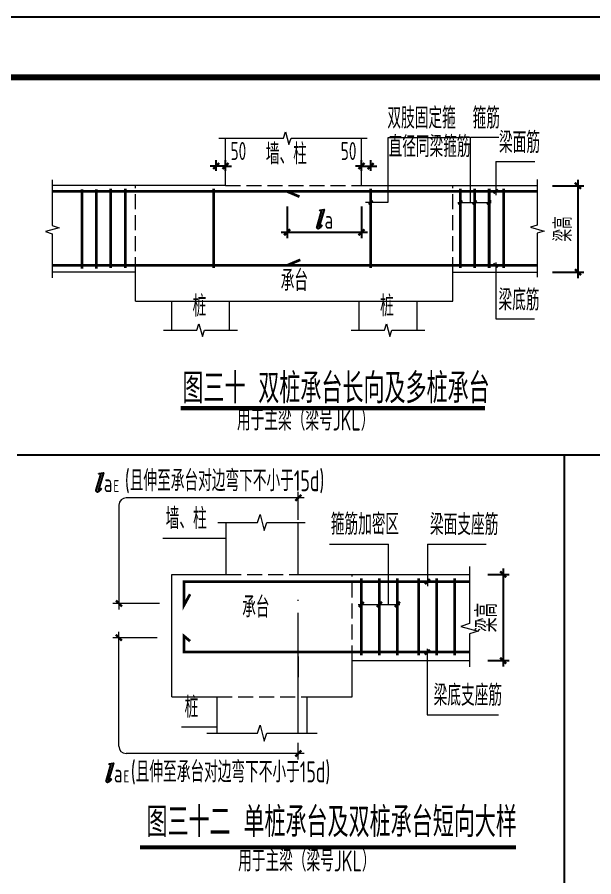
# Model space of a CAD drawing. Extents: x -129922 to 1190196, y -520662 to 139923.
# Drawn here: x -13499 to -3904, y -205420 to -191110 of the extents above; entities that cross this region are included whole.
import ezdxf
from ezdxf.enums import TextEntityAlignment as Align

# ---------------------------------------------------------------- set-up
doc = ezdxf.new("R2010")
doc.units = 0
doc.header["$LTSCALE"] = 1000
doc.header["$MEASUREMENT"] = 0
doc.linetypes.add('DASH', pattern=[0.35, 0.25, -0.1])
doc.linetypes.add('DOTE', pattern=[2.42, 2, -0.2, 0.02, -0.2])
doc.layers.add('$AUDIT_BAD_LAYER3', color=7, linetype='Continuous')
doc.layers.add('Y-云图图框', color=7, linetype='Continuous')
for name, color, linetype, lineweight in [('S-基础-DIM', 3, 'Continuous', 20), ('S-墙柱-REIN', 1, 'Continuous', 20), ('S-大样-实线', 2, 'Continuous', 20), ('S-板-BEAM', 4, 'DASH', 20), ('S-轴网-轴线', 1, 'DOTE', 9), ('S-通用-TEXT', 7, 'Continuous', 20), ('S-通用-THIN', 7, 'Continuous', 20)]:
    doc.layers.add(name, color=color, linetype=linetype, lineweight=lineweight)
doc.styles.add('_YT_Name', font='', dxfattribs={"width": 0.8})
doc.styles.add('_YT_Sign_Text', font='ros.shx', dxfattribs={"width": 0.8, "bigfont": 'hztxt.shx'})
doc.styles.get("Standard").update_dxf_attribs({"font": 'gbenor.shx', "bigfont": 'gbcbig.shx'})
doc.styles.add('TSSD_Dimension', font='tssdeng.shx', dxfattribs={"width": 0.7, "bigfont": 'HZTXT.SHX'})
doc.styles.add('TSSD_Rein', font='tssdeng.shx', dxfattribs={"width": 0.7, "bigfont": 'hztxt.shx'})
doc.styles.add('TSSD_Rein_300(数字)', font='Tssdeng.shx', dxfattribs={"width": 0.65, "height": 300, "bigfont": 'hztxt.shx'})
doc.styles.add('TSSD_Rein_350（文字）', font='Tssdeng.shx', dxfattribs={"width": 0.65, "height": 350, "bigfont": 'hztxt.shx'})
doc.styles.get('_YT_Name').set_extended_font_data('SimHei')
doc.dimstyles.new('TSSD_20_100', dxfattribs={"dimtxt": 250, "dimasz": 100, "dimexe": 100, "dimexo": 250, "dimgap": 100, "dimtad": 1, "dimdec": 0, "dimlfac": 0.2, "dimzin": 0, "dimdsep": 46, "dimtxsty": 'TSSD_Dimension', "dimblk": 'ARCHTICK', "dimcen": 0, "dimdle": 100, "dimclrt": 7, "dimadec": 0, "dimazin": 0, "dimtfac": 1, "dimtdec": 0, "dimtix": 1, "dimtmove": 2, "dimatfit": 3, "dimfxl": 0, "dimtolj": 1, "dimtzin": 0, "dimarcsym": 0})

# ---------------------------------------------------------------- blocks, each defined once
blk = doc.blocks.new('ECMCTK_A1_横_单行图名--0')
at = {"color": 4}
blk.add_lwpolyline([(0, 0), (841, 0), (841, 594), (0, 594)], close=True, dxfattribs=at)
at = {"const_width": 1}
blk.add_lwpolyline([(25, 10), (831, 10), (831, 584), (25, 584)], close=True, dxfattribs=at)
at = {"color": 80, "flags": 3}
for tag, height, p in [('YTHQINS', 3, (34.31, 585.5)), ('ECMCKEY', 3, (292.07, 288.23)), ('YTTQINS', 5.62, (848.03, 12.81)), ('YTFRAME', 3, (652.76, 5.84)), ('YTBARCODE_T1', 3, (749.78, 5.95))]:
    blk.add_attdef(tag, text='', height=height, dxfattribs=at).set_placement(p, align=Align.MIDDLE_CENTER)
for tag, height, style, width, p in [('证书编号', 4, '_YT_Sign_Text', 0.8, (708.87, 43.81)), ('审查批准号', 4, '_YT_Sign_Text', 0.8, (761.06, 43.81)), ('工程号', 4, '_YT_Sign_Text', 0.5, (804.08, 44.12)), ('设计单位', 6, '_YT_Name', 0.8, (623.75, 38.6)), ('建设单位', 4, '_YT_Sign_Text', 0.8, (734.96, 36.11)), ('阶段', 4, '_YT_Sign_Text', 0.8, (804.08, 35.81)), ('项目号', 4, '_YT_Sign_Text', 0.5, (822.08, 33.72)), ('项目名称', 4, '_YT_Sign_Text', 0.8, (734.96, 28.11)), ('专业', 4, '_YT_Sign_Text', 0.8, (804.08, 27.31)), ('图纸编号', 4, '_YT_Sign_Text', 0.5, (803.93, 19.36)), ('图纸名称', 4.5, '_YT_Name', 0.8, (735.39, 15.06)), ('版本号', 4, '_YT_Sign_Text', 0.8, (822.08, 13)), ('出图比例', 4.2, '_YT_Sign_Text', 0.8, (681.82, 11.78)), ('日期', 4, '_YT_Sign_Text', 0.5, (803.88, 12.13))]:
    blk.add_attdef(tag, text='', height=height, dxfattribs=dict(style=style, width=width)).set_placement(p, align=Align.CENTER)
at = {"style": '_YT_Sign_Text', "width": 0.8, "flags": 3}
for tag, p, height in [('{审定人}', (605.87, 26.45), 6.24), ('{校对人}', (658.35, 26.53), 6.24), ('[审定人]', (590.95, 27.81), 4.1), ('[校对人]', (642.23, 27.82), 4.1), ('{审核人}', (606.98, 18.44), 6.24), ('[设计人]', (642.47, 20.21), 4.1), ('{设计人}', (658.48, 18.54), 6.24), ('[审核人]', (591.01, 19.76), 4.1), ('{项目负责人}', (608.28, 10.72), 6.24), ('{专业负责人}', (658.58, 10.36), 6.24), ('[项目负责人]', (590.78, 12.01), 4.1), ('[专业负责人]', (642.74, 11.77), 4.1)]:
    blk.add_attdef(tag, p, '', height=height, dxfattribs=at)
at = {"color": 80, "flags": 3}
for tag, p in [('YTQRCODE', (551.04, 11.91)), ('YTBZSIT', (25, 10)), ('EXT_TK_LEFT', (25, 10))]:
    blk.add_attdef(tag, p, '', height=3, dxfattribs=at)
blk = doc.blocks.new('_ArchTick')
at = {"color": 0, "linetype": 'ByBlock', "const_width": 0.4}
blk.add_lwpolyline([(-0.5, -0.5), (0.5, 0.5)], dxfattribs=at)
blk = doc.blocks.new('*D917')
at = {"layer": '$AUDIT_BAD_LAYER3', "color": 0, "lineweight": -2, "transparency": 16777216}
for p, q in [((289153, 263602), (289153, 261962)), ((288727, 263502), (289253, 263502)), ((288727, 262062), (289253, 262062))]:
    blk.add_line(p, q, dxfattribs=at)
at = {"layer": 'Defpoints', "color": 0, "transparency": 16777216}
for p in [(288477, 263502), (288477, 262062), (289153, 262062)]:
    blk.add_point(p, dxfattribs=at)
at = {"layer": '$AUDIT_BAD_LAYER3', "color": 0, "lineweight": -2, "transparency": 16777216, "xscale": 100, "yscale": 100, "zscale": 100}
for p, rotation in [((289153, 263502), 90), ((289153, 262062), 270)]:
    blk.add_blockref('_ArchTick', p, dxfattribs=dict(at, rotation=rotation))
at = {"layer": '$AUDIT_BAD_LAYER3', "color": 7, "transparency": 16777216, "insert": (288903, 262782), "char_height": 300, "attachment_point": 5, "rotation": 90, "style": 'TSSD_Dimension'}
blk.add_mtext('\\A1;梁高', dxfattribs=at)
blk = doc.blocks.new('*D918')
at = {"layer": '$AUDIT_BAD_LAYER3', "color": 0, "lineweight": -2, "ltscale": 800, "transparency": 16777216}
for p, q in [((285551, 263752), (285551, 263929)), ((285704, 263752), (285704, 263929)), ((285551, 263829), (285451, 263829)), ((285551, 263829), (285704, 263829)), ((285704, 263829), (285804, 263829))]:
    blk.add_line(p, q, dxfattribs=at)
at = {"layer": 'Defpoints', "color": 0, "ltscale": 800, "transparency": 16777216}
for p in [(285704, 263829), (285551, 263502), (285704, 263502)]:
    blk.add_point(p, dxfattribs=at)
at = {"layer": '$AUDIT_BAD_LAYER3', "color": 0, "lineweight": -2, "ltscale": 800, "transparency": 16777216, "xscale": 100, "yscale": 100, "zscale": 100}
blk.add_blockref('_ArchTick', (285551, 263829), dxfattribs=at)
at = {"layer": '$AUDIT_BAD_LAYER3', "color": 0, "lineweight": -2, "ltscale": 800, "transparency": 16777216, "xscale": 100, "yscale": 100, "zscale": 100, "rotation": 180}
blk.add_blockref('_ArchTick', (285704, 263829), dxfattribs=at)
at = {"layer": '$AUDIT_BAD_LAYER3', "color": 7, "ltscale": 800, "transparency": 16777216, "insert": (285336, 264079), "char_height": 300, "attachment_point": 5, "style": 'TSSD_Rein_300(数字)'}
blk.add_mtext('\\A1;50', dxfattribs=at)
blk = doc.blocks.new('*D919')
at = {"layer": '$AUDIT_BAD_LAYER3', "color": 0, "lineweight": -2, "ltscale": 800, "transparency": 16777216}
for p, q in [((283133, 263752), (283133, 263929)), ((283287, 263752), (283287, 263929)), ((283133, 263829), (283033, 263829)), ((283287, 263829), (283133, 263829)), ((283287, 263829), (283387, 263829))]:
    blk.add_line(p, q, dxfattribs=at)
at = {"layer": 'Defpoints', "color": 0, "ltscale": 800, "transparency": 16777216}
for p in [(283133, 263829), (283133, 263502), (283287, 263502)]:
    blk.add_point(p, dxfattribs=at)
at = {"layer": '$AUDIT_BAD_LAYER3', "color": 0, "lineweight": -2, "ltscale": 800, "transparency": 16777216, "xscale": 100, "yscale": 100, "zscale": 100}
blk.add_blockref('_ArchTick', (283133, 263829), dxfattribs=at)
at = {"layer": '$AUDIT_BAD_LAYER3', "color": 0, "lineweight": -2, "ltscale": 800, "transparency": 16777216, "xscale": 100, "yscale": 100, "zscale": 100, "rotation": 180}
blk.add_blockref('_ArchTick', (283287, 263829), dxfattribs=at)
at = {"layer": '$AUDIT_BAD_LAYER3', "color": 7, "ltscale": 800, "transparency": 16777216, "insert": (283502, 264079), "char_height": 300, "attachment_point": 5, "style": 'TSSD_Rein_300(数字)'}
blk.add_mtext('\\A1;50', dxfattribs=at)
blk = doc.blocks.new('*D920')
at = {"layer": '$AUDIT_BAD_LAYER3', "color": 0, "lineweight": -2, "ltscale": 800, "transparency": 16777216}
for p, q in [((284312, 263156), (284312, 262626)), ((285551, 263156), (285551, 262626)), ((284212, 262726), (285651, 262726))]:
    blk.add_line(p, q, dxfattribs=at)
at = {"layer": 'Defpoints', "color": 0, "ltscale": 800, "transparency": 16777216}
for p in [(284312, 263406), (285551, 263406), (285551, 262726)]:
    blk.add_point(p, dxfattribs=at)
at = {"layer": '$AUDIT_BAD_LAYER3', "color": 0, "lineweight": -2, "ltscale": 800, "transparency": 16777216, "xscale": 100, "yscale": 100, "zscale": 100, "rotation": 180}
blk.add_blockref('_ArchTick', (284312, 262726), dxfattribs=at)
at = {"layer": '$AUDIT_BAD_LAYER3', "color": 0, "lineweight": -2, "ltscale": 800, "transparency": 16777216, "xscale": 100, "yscale": 100, "zscale": 100}
blk.add_blockref('_ArchTick', (285551, 262726), dxfattribs=at)
blk = doc.blocks.new('L')
blk.add_hatch(color=256).paths.add_polyline_path([(729, 1457), (517, 1424), (520, 1401), (546, 1406), (559, 1406), (573, 1406), (589, 1401), (606, 1393), (610, 1377), (608, 1358), (402, 654), (396, 630), (402, 603), (409, 589), (425, 574), (450, 570), (481, 576), (511, 593), (538, 613), (563, 638), (581, 656), (600, 683), (620, 708), (604, 732), (591, 716), (579, 697), (563, 675), (542, 652), (524, 640), (509, 640), (499, 652), (499, 671), (503, 689)])
blk.add_lwpolyline([(517, 1424), (729, 1457), (503, 689), (499, 671), (499, 652), (509, 640), (524, 640), (542, 652), (563, 675), (579, 697), (591, 716), (604, 732), (620, 708), (600, 683), (581, 656), (563, 638), (538, 613), (511, 593), (481, 576), (450, 570), (425, 574), (409, 589), (402, 603), (396, 630), (402, 654), (608, 1358), (610, 1377), (606, 1393), (589, 1401), (573, 1406), (559, 1406), (546, 1406), (520, 1401), (517, 1424)])
blk = doc.blocks.new('La')
at = {"xscale": 0.362879999956931, "yscale": 0.362879999956931, "zscale": 0.362879999956931, "rotation": 4.997341366769868e-08}
blk.add_blockref('L', (55755, 21072), dxfattribs=at)
at = {"style": 'TSSD_Rein', "width": 0.7}
blk.add_text('a', height=300, rotation=0, dxfattribs=at).set_placement((56095, 21278), align=Align.CENTER)
blk = doc.blocks.new('*D901')
at = {"layer": '$AUDIT_BAD_LAYER3', "color": 0, "lineweight": -2, "transparency": 16777216}
for p, q in [((297337, 292487), (297337, 290851)), ((297080, 292387), (297437, 292387)), ((297080, 290951), (297437, 290951))]:
    blk.add_line(p, q, dxfattribs=at)
at = {"layer": 'Defpoints', "color": 0, "transparency": 16777216}
for p in [(296830, 292387), (296830, 290951), (297337, 290951)]:
    blk.add_point(p, dxfattribs=at)
at = {"layer": '$AUDIT_BAD_LAYER3', "color": 0, "lineweight": -2, "transparency": 16777216, "xscale": 100, "yscale": 100, "zscale": 100}
for p, rotation in [((297337, 292387), 90), ((297337, 290951), 270)]:
    blk.add_blockref('_ArchTick', p, dxfattribs=dict(at, rotation=rotation))
at = {"layer": '$AUDIT_BAD_LAYER3', "color": 7, "transparency": 16777216, "insert": (297062, 291669), "char_height": 350, "attachment_point": 5, "rotation": 90, "style": 'TSSD_Dimension'}
blk.add_mtext('\\A1;梁高', dxfattribs=at)
blk = doc.blocks.new('LaE')
at = {"xscale": 0.362879999956931, "yscale": 0.362879999956931, "zscale": 0.362879999956931, "rotation": 4.997341366769869e-08}
blk.add_blockref('L', (79553, 21072), dxfattribs=at)
at = {"style": 'TSSD_Rein', "width": 0.7}
for s, height, p in [('a', 300, (79894, 21278)), ('E', 200, (80031, 21278))]:
    blk.add_text(s, height=height, rotation=0, dxfattribs=at).set_placement(p, align=Align.CENTER)
blk = doc.blocks.new('dfghhj')
at = {"layer": 'S-墙柱-REIN', "linetype": 'DASH', "lineweight": 13, "const_width": 45}
for points in [[(280898.3, 263442.4), (280898.3, 262122.4)], [(281138.3, 263442.4), (281138.3, 262122.4)], [(281378.3, 263450.9), (281378.3, 262130.9)], [(281619.2, 263450.9), (281619.2, 262130.9)], [(283092.1, 263450.9), (283092.1, 262130.9)], [(284312.1, 263406.4), (280406.2, 263406.4)], [(284312.1, 262175.4), (280406.2, 262175.4)]]:
    blk.add_lwpolyline(points, dxfattribs=at)
at = {"layer": 'S-墙柱-REIN', "const_width": 45}
for points in [[(285703.8, 263450.9), (285703.8, 262130.9)], [(287195, 263450.9), (287195, 262130.9)], [(287435, 263450.9), (287435, 262130.9)], [(287675, 263450.9), (287675, 262130.9)], [(287916, 263450.9), (287916, 262130.9)], [(288476.5, 263406.4), (284312.1, 263406.4), (284519, 263318.8)], [(288476.5, 262175.4), (284312.1, 262175.4), (284533.2, 262268.2)]]:
    blk.add_lwpolyline(points, dxfattribs=at)
at = {"layer": 'S-大样-实线', "ltscale": 800}
for p, q in [((283286.9, 263502.4), (283286.9, 264294.6)), ((285551.1, 263502.4), (285551.1, 264294.6)), ((283286.9, 263502.4), (280406.2, 263502.4)), ((285551.1, 263502.4), (288476.5, 263502.4)), ((281792.2, 262062.4), (280406.2, 262062.4)), ((281792.2, 261582.4), (281792.2, 262062.4)), ((287072.5, 262062.4), (288476.5, 262062.4)), ((287072.5, 261582.4), (287072.5, 262062.4)), ((281792.2, 261582.4), (287072.5, 261582.4)), ((282394.4, 261097.4), (282394.4, 261582.4)), ((283354.4, 261097.4), (283354.4, 261582.4)), ((285514.7, 261097.4), (285514.7, 261582.4)), ((286474.7, 261097.4), (286474.7, 261582.4))]:
    blk.add_line(p, q, dxfattribs=at)
at = {"layer": 'S-板-BEAM', "lineweight": 13}
for p, q in [((281792.2, 262062.4), (281792.2, 263502.4)), ((283286.9, 263502.4), (285551.1, 263502.4)), ((287072.5, 262062.4), (287072.5, 263502.4))]:
    blk.add_line(p, q, dxfattribs=at)
at = {"layer": 'S-通用-TEXT'}
for p, q in [((285995.2, 263227.1), (285995.2, 264301.8)), ((285995.2, 264301.8), (287229.8, 264301.8)), ((287364.3, 263222.4), (287364.3, 264311.6)), ((287364.3, 264311.6), (287836.1, 264311.6)), ((287785.4, 263904.8), (288435.7, 263904.8)), ((287785.4, 263904.8), (287785.4, 263344.3)), ((285614.8, 263227.1), (285995.2, 263227.1)), ((287152, 263222.4), (287706.8, 263222.4)), ((287783.5, 262220.7), (287783.5, 261283.1)), ((287783.5, 261283.1), (288427.7, 261283.1))]:
    blk.add_line(p, q, dxfattribs=at)
at = {"layer": 'S-通用-TEXT', "const_width": 32}
for points in [[(287819.4, 263440.3), (287751.5, 263372.5)], [(285737.8, 263256.3), (285669.9, 263188.4)], [(287228.9, 263256.3), (287161, 263188.4)], [(287468.9, 263256.3), (287401, 263188.4)], [(287708.9, 263256.3), (287641, 263188.4)], [(287749.6, 262209.3), (287817.5, 262141.4)]]:
    blk.add_lwpolyline(points, dxfattribs=at)
at = {"layer": 'S-通用-TEXT', "color": 3, "const_width": 70}
blk.add_lwpolyline([(282542.1, 259798.6), (287608.6, 259798.6)], dxfattribs=at)
at = {"layer": 'S-通用-THIN', "ltscale": 0.05}
for points in [[(283174.7, 264294.6), (284253.1, 264294.6), (284286.8, 264400.2), (284344.2, 264189), (284377.9, 264294.6), (285643.1, 264294.6)], [(280406.2, 263597.9), (280406.2, 262839), (280522.3, 262802.1), (280290, 262738.7), (280406.2, 262701.7), (280406.2, 261970.6)], [(288476.5, 263606.4), (288476.5, 262847.5), (288360.4, 262810.6), (288592.7, 262747.2), (288476.5, 262710.2), (288476.5, 261979.1)], [(282257.1, 261097.4), (282812, 261097.4), (282845.7, 261203), (282903.1, 260991.8), (282936.8, 261097.4), (283486.7, 261097.4)], [(285377.4, 261097.4), (285932.3, 261097.4), (285966, 261203), (286023.4, 260991.8), (286057.1, 261097.4), (286607, 261097.4)]]:
    blk.add_lwpolyline(points, dxfattribs=at)
blk.add_blockref('La', (228911.1, 241507.3))
at = {"layer": 'S-通用-TEXT', "style": 'TSSD_Rein_350（文字）', "width": 0.65}
for s, p in [('双肢固定箍', (285981.8, 264348.1)), ('箍筋', (287399.5, 264348.1)), ('直径同梁箍筋', (286001, 263872.7)), ('梁面筋', (287838.9, 263941.3)), ('墙、柱', (283958.8, 263750.7)), ('承台', (284206.1, 261644.2)), ('梁底筋', (287830.8, 261319.5)), ('桩', (282739.6, 261218.5)), ('桩', (285860.1, 261219.2)), ('用于主梁（梁号JKL）', (283479.7, 259321.8))]:
    blk.add_text(s, height=350, dxfattribs=at).set_placement(p, align=Align.BOTTOM_LEFT)
at = {"layer": 'S-通用-TEXT', "style": 'TSSD_Rein', "width": 0.7}
blk.add_text('图三十 双桩承台长向及多桩承台', height=500, dxfattribs=at).set_placement((282571, 259880.3))
at = {"layer": 'S-基础-DIM', "ltscale": 800}
dim = blk.add_linear_dim(base=(283133.5, 263829), p1=(283286.9, 263502.4), p2=(283133.5, 263502.4), angle=180, text='50', dimstyle='TSSD_20_100', override={"dimtxt": 300, "dimtxsty": 'TSSD_Rein_300(数字)'}, dxfattribs=at)
dim.commit()
dim.dimension.update_dxf_attribs({"geometry": '*D919', "text_midpoint": (283501.6, 264079), "dimtype": 128})
dim = blk.add_linear_dim(base=(285704.5, 263829), p1=(285551.1, 263502.4), p2=(285704.5, 263502.4), text='50', dimstyle='TSSD_20_100', override={"dimtxt": 300, "dimtxsty": 'TSSD_Rein_300(数字)'}, dxfattribs=at)
dim.commit()
dim.dimension.update_dxf_attribs({"geometry": '*D918', "text_midpoint": (285336.4, 264079), "dimtype": 128})
at = {"layer": 'S-基础-DIM'}
dim = blk.add_linear_dim(base=(289153.4, 262062.4), p1=(288476.5, 263502.4), p2=(288476.5, 262062.4), angle=270, text='梁高', dimstyle='TSSD_20_100', dxfattribs=at)
dim.commit()
dim.dimension.update_dxf_attribs({"geometry": '*D917', "text_midpoint": (288903.4, 262782.4)})
at = {"layer": 'S-基础-DIM', "ltscale": 800}
dim = blk.add_linear_dim(base=(285551.1, 262725.7), p1=(284312.1, 263406.4), p2=(285551.1, 263406.4), text=' ', dimstyle='TSSD_20_100', dxfattribs=at)
dim.commit()
dim.dimension.update_dxf_attribs({"geometry": '*D920', "text_midpoint": (284931.6, 262725.7)})
blk = doc.blocks.new('dfghjk')
at = {"layer": 'S-基础-DIM'}
for p, q in [((294028, 293661.5), (291064.7, 293661.5)), ((293927.6, 293294.7), (293927.6, 293761.7)), ((290944.7, 293541.5), (290944.7, 291800.9)), ((291620.8, 291900.6), (290844.6, 291900.6)), ((290942.5, 289525.3), (290942.5, 291431.9)), ((291579.3, 291332.2), (290842.4, 291332.2)), ((293927.6, 289305.8), (293927.6, 289584.4)), ((294028.5, 289405.3), (291062.5, 289405.3))]:
    blk.add_line(p, q, dxfattribs=at)
for centre, start, end in [((291064.7, 293541.5), 90, 180), ((291062.5, 289525.3), 180, 270)]:
    blk.add_arc(centre, 120, start, end, dxfattribs=at)
at = {"layer": 'S-墙柱-REIN', "const_width": 45}
for points in [[(294977.9, 292322.3), (294977.9, 291036.8)], [(295277.9, 292322.3), (295277.9, 291036.8)], [(295577.9, 292322.3), (295577.9, 291036.8)], [(295931.8, 292322.3), (295931.8, 291036.8)], [(296231.8, 292322.3), (296231.8, 291036.8)], [(296531.8, 292322.3), (296531.8, 291036.8)], [(296777.6, 292266.7), (292028.9, 292266.7), (292028.9, 291876.6), (292127.4, 292056.3)], [(296777.6, 291092.4), (292028.9, 291092.4), (292028.9, 291358.7), (292127.4, 291275.2)]]:
    blk.add_lwpolyline(points, dxfattribs=at)
at = {"layer": 'S-大样-实线', "ltscale": 800}
for p, q in [((292727.6, 292386.7), (292727.6, 293249.8)), ((293927.6, 292386.7), (293927.6, 293249.8)), ((291824.8, 292386.7), (292727.6, 292386.7)), ((291824.8, 290351.2), (291824.8, 292386.7)), ((293927.6, 292386.7), (296777.6, 292386.7)), ((294824.9, 290951.2), (296777.6, 290951.2)), ((294824.9, 290351.2), (294824.9, 290951.2)), ((291824.8, 290351.2), (292577.6, 290351.2)), ((292577.6, 289744.9), (292577.6, 290351.2)), ((294077.6, 290351.2), (294824.9, 290351.2)), ((294077.6, 289744.9), (294077.6, 290351.2))]:
    blk.add_line(p, q, dxfattribs=at)
at = {"layer": 'S-板-BEAM'}
for p, q in [((292727.6, 292386.7), (293927.6, 292386.7)), ((294824.9, 290951.2), (294824.9, 292386.7)), ((292577.6, 290351.2), (294077.6, 290351.2))]:
    blk.add_line(p, q, dxfattribs=at)
at = {"layer": 'S-轴网-轴线'}
blk.add_line((293927.6, 289744.9), (293927.6, 292055.9), dxfattribs=at)
at = {"layer": 'S-通用-TEXT'}
for p, q in [((291675.4, 292990.9), (292732.8, 292990.9)), ((294450.5, 292888.5), (295427.5, 292888.5)), ((295427.5, 291886), (295427.5, 292888.5)), ((296077.1, 292889.7), (297057.5, 292889.7)), ((296077.1, 292889.7), (296077.1, 292189)), ((294924.2, 291886), (295617.7, 291886)), ((296074.8, 291149), (296074.8, 290048.4)), ((293927.6, 291019.5), (293927.6, 290678.2)), ((296074.8, 290048.4), (297258, 290048.4)), ((291986.6, 289848.1), (292582.8, 289848.1))]:
    blk.add_line(p, q, dxfattribs=at)
at = {"layer": 'S-通用-TEXT', "const_width": 40}
for points in [[(296119.6, 292309.1), (296034.7, 292224.2)], [(295020.4, 291928.5), (294935.5, 291843.6)], [(295320.4, 291928.5), (295235.5, 291843.6)], [(295620.4, 291928.5), (295535.5, 291843.6)], [(296117.2, 291134.8), (296032.3, 291049.9)]]:
    blk.add_lwpolyline(points, dxfattribs=at)
at = {"layer": 'S-通用-TEXT', "color": 3, "const_width": 70}
blk.add_lwpolyline([(291295, 287842.7), (297551.1, 287842.7)], dxfattribs=at)
at = {"layer": 'S-通用-THIN', "ltscale": 0.05}
for points in [[(292587.4, 293249.8), (293249.6, 293249.8), (293291.7, 293381.8), (293363.5, 293117.8), (293405.6, 293249.8), (294042.6, 293249.8)], [(296777.6, 292516.7), (296777.6, 291568.1), (296632.4, 291521.9), (296922.8, 291442.7), (296777.6, 291396.5), (296777.6, 290847)], [(292406, 289744.9), (293249.6, 289744.9), (293291.7, 289876.9), (293363.5, 289612.9), (293405.6, 289744.9), (294243, 289744.9)]]:
    blk.add_lwpolyline(points, dxfattribs=at)
for p in [(210869.1, 272478.8), (211037.3, 267645.6)]:
    blk.add_blockref('LaE', p)
at = {"layer": 'S-基础-DIM', "xscale": 100, "yscale": 100, "zscale": 100}
for p in [(293927.6, 293661.5), (293927.6, 289405.3)]:
    blk.add_blockref('_ArchTick', p, dxfattribs=at)
at = {"layer": 'S-基础-DIM', "xscale": 100, "yscale": 100, "zscale": 100, "rotation": 90}
for p in [(290944.7, 291900.6), (290942.5, 291332.2)]:
    blk.add_blockref('_ArchTick', p, dxfattribs=at)
at = {"layer": 'S-基础-DIM', "color": 7, "style": 'TSSD_Rein_350（文字）', "width": 0.65}
for p in [(291043.6, 293771.5), (291142.8, 288924.4)]:
    blk.add_text('(且伸至承台对边弯下不小于15d)', height=350, dxfattribs=at).set_placement(p)
at = {"layer": 'S-通用-TEXT', "style": 'TSSD_Rein_350（文字）', "width": 0.65}
for s, p in [('墙、柱', (291722.2, 293036.4)), ('箍筋加密区', (294469.5, 292941.3)), ('梁面支座筋', (296119.7, 292935.3)), ('承台', (292995.3, 291562.5)), ('梁底支座筋', (296181, 290094)), ('桩', (292037, 289893.6)), ('用于主梁（梁号JKL）', (292927.5, 287337.5))]:
    blk.add_text(s, height=350, dxfattribs=at).set_placement(p, align=Align.BOTTOM_LEFT)
at = {"layer": 'S-通用-TEXT', "style": 'TSSD_Rein', "width": 0.7}
blk.add_text('图三十二 单桩承台及双桩承台短向大样', height=500, dxfattribs=at).set_placement((291403.2, 288013.1))
at = {"layer": 'S-基础-DIM'}
dim = blk.add_linear_dim(base=(297337.2, 290951.2), p1=(296829.7, 292386.7), p2=(296829.7, 290951.2), angle=270, text='梁高', dimstyle='TSSD_20_100', dxfattribs=at)
dim.commit()
dim.dimension.update_dxf_attribs({"geometry": '*D901', "text_midpoint": (297062.2, 291669)})

msp = doc.modelspace()

# ---------------------------------------------------------------- linework, layer by layer
for p, q in [((-13498.6, -198393.5), (4590, -198393.5)), ((-4394.6, -198393.5), (-4394.6, -211148.9))]:
    msp.add_line(p, q)

# ---------------------------------------------------------------- block references
for name, p in [('dfghhj', (-293320.3, -457417.3)), ('dfghjk', (-302749.9, -492772.5))]:
    msp.add_blockref(name, p)
at = {"layer": 'Y-云图图框', "xscale": 100, "yscale": 100, "zscale": 100}
msp.add_blockref('ECMCTK_A1_横_单行图名--0', (-78510, -250510.4), dxfattribs=at)

doc.saveas('drawing.dxf')
